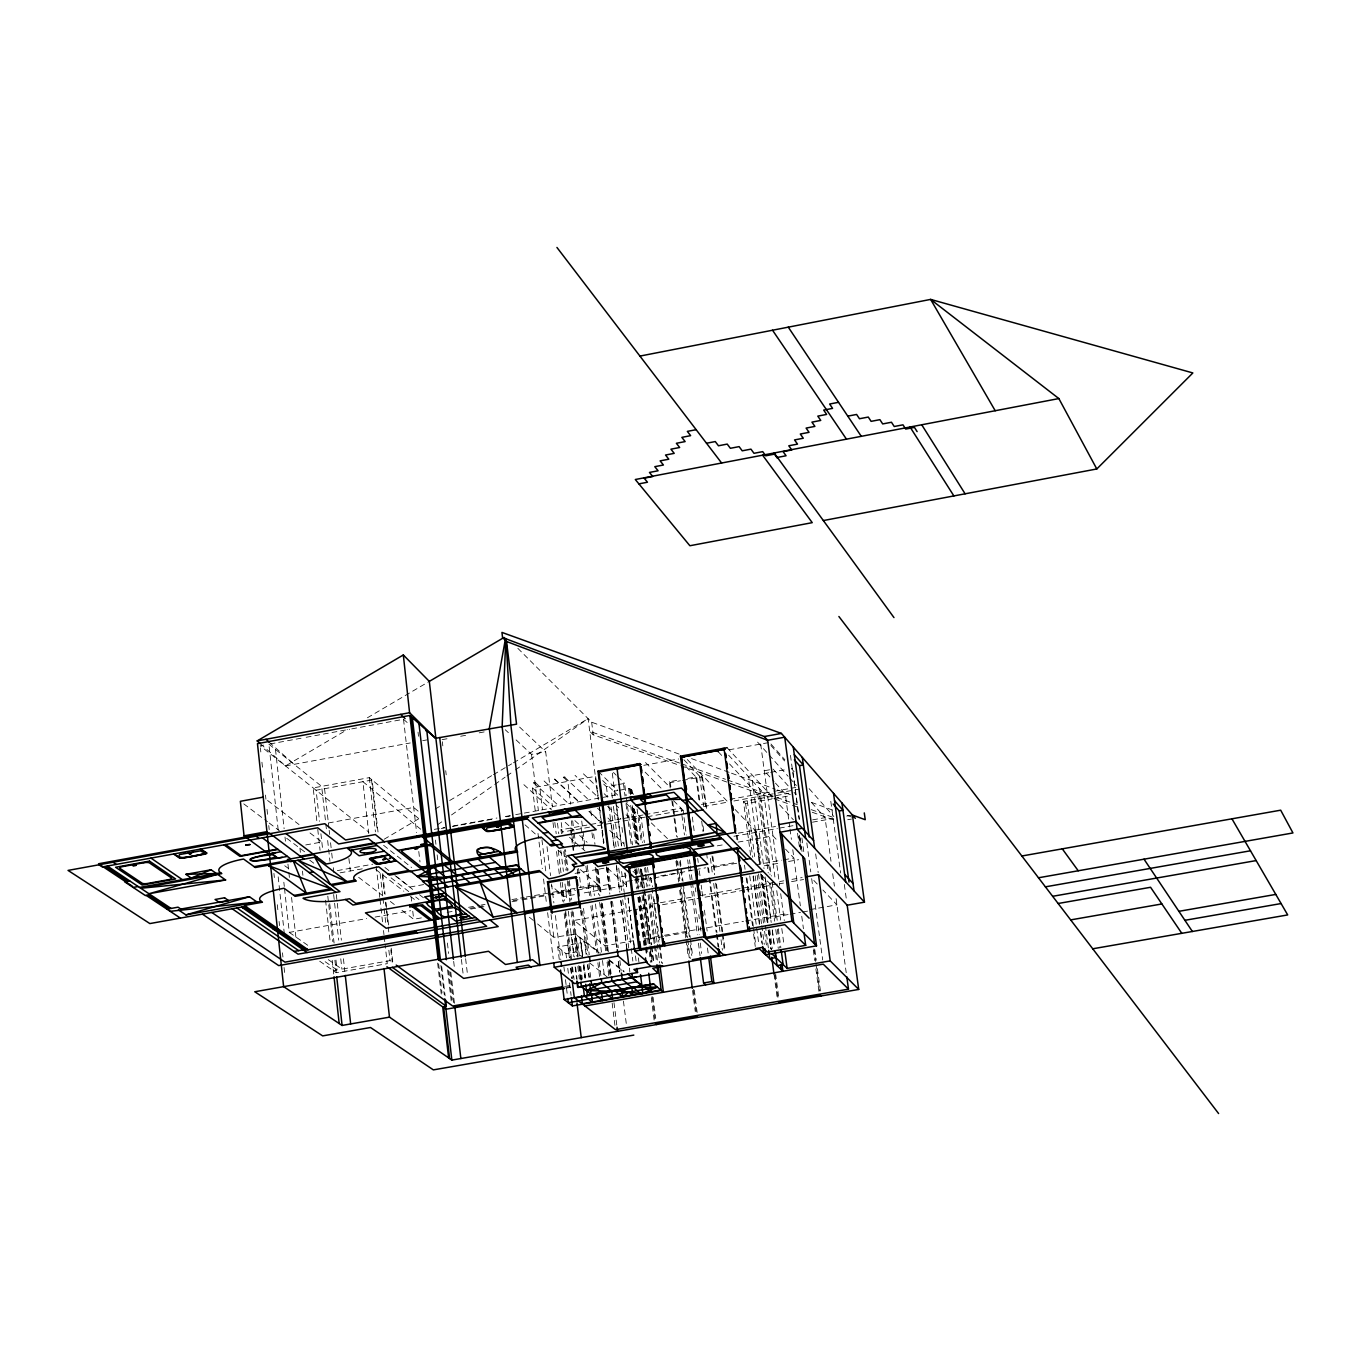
<?xml version="1.0" encoding="UTF-8"?>
<svg xmlns="http://www.w3.org/2000/svg" width="1361" height="1361" viewBox="0 0 1361 1361"><rect width="100%" height="100%" fill="white"/><g stroke="black" fill="none" stroke-linecap="round" stroke-linejoin="round"><path stroke-width="0.75" stroke-dasharray="5 3.75" d="M437.681 824.715L442.869 821.057M451.512 814.95L493.022 785.705M494.741 784.48L505.118 777.165M506.853 775.957L513.778 771.075M515.496 769.85L588.139 718.659L598.296 799.843M384.142 839.244L418.746 818.795M435.129 809.097L440.607 805.865M449.708 800.489L491.61 775.719M493.431 774.647L511.634 763.878M513.454 762.806L588.139 718.659M260.342 743.684L285.504 765.92L347.395 729.547M367.419 717.774L429.31 681.385M263.66 745.147L260.155 745.794L368.933 832.217M278.188 829.972L268.9 744.178L285.47 741.116M287.528 740.724L304.098 737.662M306.174 737.288L349.675 729.241M351.75 728.867L403.519 719.288L408.844 723.984M285.504 765.92L410.273 742.953M422.71 740.673L426.861 739.908M442.087 739.669L448.279 738.53M460.664 736.25L466.84 735.11M479.225 732.83L485.418 731.691M418.439 818.352L369.29 777.641L313.183 787.917L316.841 821.108M703.518 806.563L727.982 802.071L687.016 759.234M733.919 800.983L775.94 793.344M516.091 739.908L531.539 754.385L545.676 751.799L552.464 807.073M643.804 765.324L678.646 758.979M729.054 749.809L768.404 742.647L784.616 760.969M328.358 822.98L413.693 807.447L420.328 812.976M535.213 810.612L532.44 787.815L595.642 776.314L597.19 788.768M603.723 784.106L606.411 786.709L616.346 784.906M618.115 784.582L624.597 783.409L626.162 795.777M305.732 844.943L321.825 842.017L308.964 832.166M612.348 797.971L611.548 791.66L617.894 790.52L598.908 772.095M619.663 790.197L629.684 788.376L631.3 793.65M670.207 788.053L669.391 781.741L679.598 779.887M687.764 778.407L695.913 776.927L699.214 802.19M683.92 759.778L699.707 776.246L702.463 776.791L706.869 810.458M630.755 789.448L632.099 790.316L632.644 794.501M669.391 781.741L670.275 782.626L680.466 780.772M682.507 780.414L702.463 776.791M603.093 797.376L615.206 795.181L611.548 791.66M434.295 829.376L444.724 827.488M453.077 825.974L496.935 818.029M505.288 816.515L513.641 815.001M515.734 814.627L551.239 808.196M441.219 828.509L444.911 827.845M452.277 826.518L493.737 818.999M506.088 816.77L510.154 816.022M769.577 769.782L764.253 770.751L774.052 781.554M768.693 772.708L748.21 776.416L759.914 864.473M770.7 772.333L786.148 769.543M561.498 833.749L561.004 829.785L586.931 825.106M590.912 824.392L620.871 818.982L607.55 806.307M622.913 818.607L643.107 814.967M645.097 814.61L680.976 808.145L684.447 835.008M701.442 804.453L726.025 800.013M729.989 799.298L772.129 791.694M774.103 791.336L795.777 787.424M337.358 870.615L372.727 864.218M589.585 827.148L563.318 831.877L561.004 829.785M597.547 825.702L601.528 824.987M645.301 817.093L603.518 824.63L589.262 811.292M647.292 816.736L683.103 810.271L686.318 835.042M777.897 792.987L799.536 789.074M340.131 872.826L362.434 868.794M750.609 855.15L743.48 801.459L788.768 793.293M743.48 801.459L745.624 803.705L771.857 798.975M773.865 798.618L790.009 795.709M744.399 890.077L702.803 897.58L701.987 891.387M746.474 889.703L771.449 885.211L761.156 874.783M423.577 884.599L409.984 887.032L396.629 876.603M738.257 833.187L775.515 826.501M812.653 819.849L825.038 817.638L830.993 861.241M733.936 836.266L777.369 828.492M779.428 828.117L793.854 825.532M812.466 822.197L833.17 818.488M846.695 816.073L852.428 815.035M847.716 819.73L851.527 819.05M717.264 845.844L723.508 844.722M738.07 842.119L772.963 835.875L778.543 841.779M575.057 873.388L597.071 869.458M599.061 869.101L607.057 867.672L617.792 877.403L627.319 875.701M284.517 888.512L289.281 932.404L366.704 918.573M375.092 917.076L410.665 910.713M468.575 907.311L478.885 905.473M480.943 905.116L485.077 904.367M511.872 899.587L524.24 897.375M526.299 897.018L532.491 895.912M534.55 895.538L551.052 892.595M553.11 892.238L597.445 884.31L599.486 886.13M447.157 912.363L453.349 911.258M469.834 908.314L476.01 907.209M478.068 906.851L486.302 905.371M513.097 900.591L546.05 894.721M548.109 894.347L574.563 889.635M582.576 888.206L598.602 885.33M402.005 910.373L413.676 919.27L421.468 917.875M470.787 909.08L476.962 907.974M479.021 907.617L487.255 906.137M511.974 901.731L520.208 900.267M522.267 899.893L528.442 898.804M530.501 898.43L546.969 895.487M549.027 895.13L575.448 890.4M577.455 890.043L608.86 884.446M632.406 880.346L622.913 882.047L626.553 885.33L582.695 893.156M634.311 880.006L639.993 878.985L641.048 887.321M641.609 879.223L650.643 877.624L652.6 886.777M660.783 875.821L676.995 872.911M693.361 870.002L653.569 878.083M695.403 869.628L705.661 867.808M711.514 866.753L735.808 862.432M642.188 887.117L641.133 878.798L642.885 879.989L651.528 878.457M736.658 863.265L714.287 867.263L713.419 866.43M574.342 894.636L563.896 896.508L551.358 885.756M755.78 864.796L781.86 860.152M783.868 859.795L793.905 858.008L785.518 849.145M764.236 865.817L780.431 862.925M788.529 861.479L798.635 859.676M658.35 903.092L650.32 904.521L652.497 906.511L633.733 909.846M660.357 902.734L692.46 897.035L694.586 899.043M700.694 895.572L775.617 882.285M779.7 881.554L783.783 880.822M791.949 879.376L802.156 877.573M777.471 884.14L771.024 884.905L776.195 920.87M779.479 883.782L783.494 883.068M791.524 881.656L803.568 879.512M631.657 910.203L574.206 920.393L605.101 945.844L633.648 940.723M662.518 904.725L700.745 897.954M333.343 970.665L337.069 970.002L335.691 957.566M328.273 959.624L341.9 969.151L390.029 960.628L392.853 962.669L391.202 948.175M319.699 961.206L336.252 972.69L387.256 963.656L385.146 945.01M537.561 923.932L553.825 937.338L571.603 934.667L574.342 957.055M571.603 934.667L575.363 934.003L600.558 953.227M582.627 957.089L580.807 942.373L584.549 941.71L599.384 953.04M559.286 959.522L557.755 946.916L581.283 942.748L582.831 955.371M643.855 938.92L662.365 935.653M664.423 935.279L743.48 921.329M745.573 920.972L787.185 913.622M809.982 909.607L836.947 904.844L822.878 889.975M557.755 946.916L565.989 953.67L576.009 951.9L581.555 956.409M663.385 936.555L644.893 939.822L645.914 940.723M665.444 936.198L685.995 932.574L686.982 933.476M788.121 914.558L767.4 918.199L768.336 919.134L762.568 875.65M790.18 914.184L800.54 912.363M802.616 911.989L808.825 910.9M630.738 794.841L630.211 790.656L632.099 790.316M564.611 986.402L570.82 985.313M565.785 987.337L569.936 986.606M566.703 988.052L570.837 987.337M679.547 763.062L589.721 731.299L593.243 734.804L678.867 765.086M681.538 763.776L725.447 779.292M727.455 780.006L797.308 804.708M811.275 809.659L833.238 817.417M680.857 765.784L772.453 798.192M774.46 798.907L790.384 804.538M792.374 805.236L798.346 807.362M812.279 812.279L836.181 820.734M517.86 648.346L591.661 722.198L679.547 754.249M691.541 758.621L729.496 772.47M731.486 773.201L775.43 789.227M777.437 789.958L793.412 795.777M811.394 802.344L833.357 810.356M847.342 815.46L853.33 817.638M325.143 961.717L337.069 970.002M289.281 932.404L307.807 945.334M284.721 865.732L291.492 870.717M309.781 860.22L314.748 863.929M286.661 838.274L304.762 851.901M243.755 803.858L267.488 821.755M269.189 823.031L279.362 830.703M608.945 959.641L624.053 971.176M358.641 877.335L381.999 895.13M390.335 901.475L395.336 905.286M609.269 960.611L624.087 971.941M267.573 800.455L299.029 824.562M391.032 877.811L409.117 891.863M415.7 896.967L418.984 899.519M375.823 869.526L403.843 891.234M410.427 896.338L417.01 901.441M384.942 867.484L389.961 871.397M394.911 875.531L412.927 889.601M419.494 894.704L424.411 898.549M383.581 845.283L411.617 867.535M268.9 744.178L321.655 786.369L325.585 821.755M589.653 962.907L607.465 977.198M420.702 829.24L362.894 781.673L368.746 833.51M529.429 917.246L535.945 922.605M580.415 869.628L597.445 884.31M561.361 890.757L563.437 892.544M569.527 837.321L580.364 846.848M581.913 848.209L585.009 850.931M525.006 824.834L540.402 838.461M558.01 850.098L566.499 857.617L565.513 849.689M269.07 742.085L294.112 764.338M523.883 784.668L551.426 809.778M565.206 822.333L573.644 830.023M579.633 835.484L587.118 842.306M532.44 787.815L552.855 806.478L598.959 798.124L575.022 775.362M535.4 782.575L539.654 786.488L542.444 809.302M533.801 782.864L558.401 805.474M574.852 820.598L580.943 826.195L584.073 851.408M632.95 871.244L636.08 874.136L634.941 874.34L634.413 870.206M544.094 780.993L568.541 803.636M554.778 779.053L579.037 801.748M609.694 830.414L623.61 843.412M554.386 779.121L578.663 801.816M588.888 811.36L600.899 822.588L603.518 843.616M505.271 729.768L508.368 732.66M563.624 777.437L567.809 781.367L570.633 804.198M564.696 777.233L588.803 799.979M597.479 808.145L600.456 810.952M607.908 817.978L610.885 820.785L614.321 848.124M519.613 727.08L545.676 751.799M583.427 773.831L596.628 786.488M604.199 793.735L607.227 796.627M615.784 804.827L618.728 807.651M626.077 814.695L629.02 817.519M602.668 780.568L617.656 795.045M625.924 803.041L641.235 817.825L644.382 842.578M651.307 822.912L667.809 838.92M613.437 772.47L616.227 775.209M617.622 776.57L624.597 783.409M645.131 772.163L661.565 788.648M673.508 800.642L683.103 810.271M645.488 762.534L669.85 787.151M685.842 766.464L695.913 776.927M735.076 809.472L756.784 832.183L760.901 863.231M817.229 884.038L811.598 878.083L822.69 959.964M718.268 751.765L722.504 756.325M729.547 763.929L759.591 796.287L770.02 874.545M630.211 790.656L634.175 794.926M728.628 755.202L763.708 793.208L775.055 878.134M727.097 747.682L772.776 797.393M779.649 804.861L793.395 819.815M775.464 783.102L785.263 793.922L789.72 826.995M773.133 769.135L789.839 787.713M794.024 792.34L796.066 794.62M757.601 742.119L767.689 753.416M769.05 754.93L788.138 776.314M789.516 777.863L796.372 785.535M811.615 802.599L825.038 817.638M770.955 744.008L784.889 759.778M794.109 771.67L791.37 768.591L792.51 768.387L799.4 819.39M809.115 788.631L833.851 816.566M844.33 884.48L846.321 899.009M830.805 801.323L840.639 873.013M832.694 873.694L834.395 886.147M836.096 898.617L846.219 972.707M815.664 853.942L818.199 872.588M806.835 842.901L810.765 871.874M801.918 837.968L803.875 852.411M790.469 755.338L799.094 819.135M800.166 837.832L802.122 852.309M799.366 835.161L801.612 851.731M814.848 949.689L816.277 960.203M817.4 968.624L820.53 991.761M798.737 836.249L800.693 850.761M813.946 948.787L815.647 961.41M815.937 963.52L819.628 990.893M797.546 833.187L799.775 849.791M813.317 949.995L814.746 960.526M815.885 968.947L819.016 992.118M790.009 829.07L791.404 839.397M792.782 849.74L800.353 905.848M801.748 916.242L803.432 928.729M760.68 744.059L779.598 885.45M780.704 893.701L784.293 920.546M776.74 890.672L780.67 920.087M781.792 928.491L784.038 945.3M759.642 788.819L771.296 876.076M772.129 882.37L777.199 920.291M778.322 928.729L780.857 947.698M777.318 929.257L779.836 948.141M757.737 794.297L768.233 872.996M769.611 883.34L774.647 921.159M775.77 929.546L778.288 948.447M765.545 879.223L771.16 921.363M772.282 929.784L774.528 946.644M752.344 780.891L764.031 868.641M765.12 876.943L771.194 922.452M772.282 930.72L774.494 947.273M769.748 929.631L772.265 948.549M775.617 973.761L778.968 998.991M755.831 831.197L760.238 864.337M761.616 874.698L767.961 922.418M769.084 930.822L771.602 949.757M774.953 974.986L778.033 998.123M761.292 874.834L767.638 922.571M768.744 930.873L771.228 949.536M754.896 830.21L759.302 863.384M760.68 873.745L767.026 921.482M768.148 929.903L770.666 948.855M774.018 974.102L777.369 999.365M758.519 873.881L765.103 923.524M765.375 925.599L768.404 948.345M747.274 800.778L754.674 856.528M757.158 875.191L763.504 922.996M764.61 931.298L766.532 945.861M745.624 803.705L752.735 857.311M755.202 875.923L761.531 923.643M761.803 925.718L764.287 944.398M753.348 875.872L759.676 923.66M760.782 931.979L762.432 944.449M753.041 876.433L759.387 924.425M760.493 932.778L761.888 943.207M749.758 875.872L756.393 925.905M756.665 927.998L758.877 944.67M747.002 878.491L753.331 926.45M753.603 928.525L755.814 945.215M744.501 865.154L745.062 869.322M746.168 877.658L752.497 925.65M753.603 933.986L755.253 946.507M737.254 835.858L737.798 840.026M736.335 835.416L736.896 839.618M712.909 856.732L715.103 873.507M716.447 883.918L722.708 931.843M722.98 933.918L725.158 950.59M701.613 775.889L705.73 807.481M712.058 855.899L714.508 874.766M715.597 883.102L722.13 933.136M722.402 935.211L724.579 951.883M699.707 776.246L703.552 805.712M710.425 858.349L712.603 875.106M713.691 883.442L719.952 931.383M721.041 939.719L722.402 950.148M696.781 777.829L700.047 802.939M703.059 825.974L703.875 832.251M706.597 853.194L707.414 859.471M708.503 867.842L709.591 876.212M709.864 878.304L716.958 932.744M717.23 934.837L718.863 947.392M701.681 821.125L703.042 831.656M707.703 867.433L708.792 875.786M709.064 877.862L716.124 932.064M716.396 934.139L718.03 946.644M692.341 817.059L694.484 833.578M697.7 858.349L698.244 862.483M699.316 870.751L700.115 876.943M701.187 885.194L701.732 889.328M704.42 910.152L707.142 931.077M707.482 948.005L708.298 954.299M695.318 887.746L695.845 891.863M698.788 914.541L699.316 918.658M700.388 926.909L700.932 931.026M689.517 859.812L690.044 863.946M690.316 866.004L692.188 880.465M692.46 882.523L699.197 934.633M700.269 943.003L701.63 953.466M687.662 859.829L688.19 863.963M688.462 866.021L690.333 880.499M690.605 882.574L697.342 934.786M698.431 943.173L700.047 955.745M670.275 782.626L670.82 786.828M672.708 801.544L677.319 837.287M680.296 860.407L683.001 881.35M683.273 883.442L690.248 937.559M690.503 939.651L692.664 956.307M671.841 800.676L676.451 836.437M679.7 861.683L682.133 880.533M683.205 888.869L689.364 936.776M690.452 945.112L691.779 955.524M677.676 861.156L678.203 865.29M679.275 873.558L680.33 881.826M680.602 883.884L687.526 937.678M687.798 939.77L690.231 958.654M694.28 990.11L697.24 1013.196M676.672 860.186L677.472 866.396M677.744 868.471L679.343 880.873M680.398 889.141L686.522 936.776M687.611 945.163L689.227 957.753M693.276 989.243L696.254 1012.346M675.941 861.292L676.74 867.501M676.995 869.577L678.595 881.996M679.666 890.264L685.791 937.967M686.063 940.06L688.224 956.868M692.562 990.485L695.25 1011.478M654.182 899.247L656.563 917.977M657.618 926.297L659.745 942.935M660 945.027L662.399 963.741M650.643 877.624L651.698 885.943M651.97 888.035L658.86 942.152M659.115 944.228L661.497 962.976M647.513 867.331L649.877 885.892M650.932 894.126L657.023 942.067M657.295 944.16L659.677 962.976M639.041 815.715L642.443 842.561M645.59 867.348L647.955 885.926M649.01 894.194L655.373 944.313M655.628 946.422L657.771 963.18M637.101 808.995L641.388 842.68M644.587 867.961L645.131 872.163M645.386 874.272L647.002 886.913M648.074 895.334L654.216 943.768M654.488 945.861L656.631 962.72M634.498 809.132L638.99 844.654M642.698 873.898L644.553 888.529M644.825 890.621L651.715 944.942M651.987 947.035L654.097 963.741M631.436 789.669L631.963 793.871M633.835 808.57L638.36 844.279M641.558 869.492L643.94 888.308M644.212 890.383L651.068 944.466M651.324 946.541L653.433 963.197M631.13 789.38L631.674 793.582M633.528 808.281L638.071 844.007M641.252 869.203L642.596 879.716M633.154 808.349L637.68 844.075M640.878 869.271L642.205 879.784M630.16 788.853L630.96 795.164M632.287 805.661L637.084 843.497M640.282 868.726L642.664 887.559M643.719 895.878L649.792 943.751M650.048 945.827L652.157 962.482M632.338 807.362L636.829 842.884M640.81 874.221L642.664 888.852M642.919 890.945L649.537 943.173M650.609 951.526L651.936 961.972M629.684 788.376L630.483 794.688M632.082 807.311L636.608 843.054M643.243 895.453L649.316 943.326M650.371 951.662L651.681 962.074M628.544 788.58L629.343 794.892M630.67 805.406L635.468 843.259M638.666 868.488L639.466 874.783M642.103 895.64L648.176 943.53M649.231 951.866L650.541 962.261M636.778 868.471L639.126 887.049M640.436 897.375L646.458 944.908M646.713 947.018L647.785 955.388M653.076 997.307L655.73 1018.266M636.012 869.577L636.523 873.711M636.795 875.769L638.36 888.172M639.398 896.44L645.692 946.116M645.948 948.209L647.019 956.596M652.055 996.439L654.981 1019.508M626.417 797.835L632.491 844.875M635.553 870.002L638.071 889.056M638.99 897.12L645.267 945.878M645.522 947.988L646.594 956.392M634.975 868.624L637.322 887.236M638.632 897.562L644.655 945.215M651.29 997.681L654.216 1020.767M623.457 783.613L625.022 795.981M626.077 804.232L631.283 845.47M635.468 878.508L636.778 888.954M637.833 897.324L643.906 945.368M621.943 827.403L622.743 833.715M623.797 842.119L624.325 846.338M638.377 957.838L638.921 962.057M616.533 805.678L621.535 845.504M624.971 872.758L627.081 889.482M628.119 897.784L634.141 945.538M635.451 955.915L636.233 962.142M612.314 773.184L615.444 798.141M615.716 800.217L621.467 845.981M624.903 873.15L627.013 890.009M628.084 898.447L634.192 946.916M613.403 806.375L618.421 846.304M621.603 871.533L624.223 892.442M624.495 894.517L631.028 946.558M631.3 948.634L632.865 961.121M611.038 807.107L616.057 847.103M618.711 868.148L621.62 891.302M622.675 899.723L628.748 948.124M616.431 864.95L619.867 892.306M620.922 900.71L626.723 946.984M629.36 968.028L629.888 972.23M606.411 786.709L607.738 797.257M608.792 805.695L614.083 847.869M616.465 866.855L619.629 892.016M620.684 900.37L626.706 948.396M591.661 722.198L593.243 734.804M608.282 867.859L611.446 893.122M612.484 901.526L618.285 947.817M619.867 960.441L621.177 970.971M597.462 790.843L598.5 799.145M599.538 807.447L600.575 815.766M600.83 817.842L602.123 828.22M602.379 830.295L603.944 842.748M607.057 867.672L610.221 892.918M611.276 901.322L617.06 947.613M598.806 803.96L603.672 842.867M606.768 867.655L609.915 892.816M610.953 901.186L616.72 947.222M618.54 961.87L619.85 972.315M623.44 1001.067L626.264 1023.54M606.411 866.753L609.83 894.092M610.885 902.496L616.414 946.661M618.251 961.376L619.561 971.89M590.793 810.782L591.831 819.186M593.668 833.919L594.978 844.432M598.125 869.679L601.273 894.926M602.311 903.347L608.35 951.73M609.388 960.134L611.225 974.867M597.394 869.339L600.524 894.483M601.562 902.853L607.55 950.965M608.86 961.427L610.953 978.168M613.998 1002.717L616.805 1025.19M591.967 832.796L593.005 841.2M596.407 868.539L599.81 895.878M600.95 904.18L606.615 950.539M607.976 960.696L609.762 975.769M595.25 867.28L598.721 894.568M599.623 902.394L605.866 951.985M607.057 962.142L609.184 978.576M612.144 1003.057L614.951 1025.548M593.107 885.092L594.417 895.555M595.455 903.942L601.443 952.122M602.481 960.492L604.301 975.157M581.725 821.023L582.763 829.427M583.018 831.537L585.111 848.362M587.203 865.188L591.116 896.729M592.154 905.15L598.159 953.517M599.197 961.938L601.018 976.654M585.893 866.123L589.534 895.555M590.844 906.069L596.577 952.309M597.87 962.822L599.691 977.538M572.675 820.802L573.968 831.163M574.223 833.238L575.499 843.616M578.578 868.522L580.909 887.389M583.512 908.416L589.228 954.673M571.348 820.734L572.641 831.248M572.896 833.357L574.988 850.183M577.319 869.101L578.102 875.412M582.508 911.155L587.969 955.32M589.007 963.724L590.827 978.44M570.974 827.981L574.087 853.211M581.079 909.948L586.54 954.078M587.833 964.592L589.381 977.198M570.701 830.55L572.249 843.191M572.522 845.3L573.287 851.629M580.586 910.662L581.623 919.083M586.115 954.333L584.549 941.71L575.363 934.003L578.119 956.392M587.408 964.847L588.973 977.47M583.869 963.792L585.689 978.508M583.665 965.51L585.213 978.134M579.973 937.865L582.321 956.851M583.359 965.306L584.907 977.964M577.915 943.343L579.463 955.966M580.756 966.48L582.321 979.103M566.754 859.71L568.03 870.172M569.323 880.635L571.637 899.468M573.185 912.023L578.323 953.806M579.871 966.327L581.657 980.941M579.361 966.565L581.113 980.822M561.242 822.571L562.535 833.085M564.594 849.893L567.18 870.921M568.473 881.435L570.803 900.353M572.096 910.866L577.779 957.106M578.816 965.527L580.637 980.243M563.692 851.595L565.972 870.223M567.265 880.686L569.834 901.628M571.127 912.108L576.537 956.085M577.813 966.531L579.361 979.086M575.601 967.229L577.098 979.444M557.5 823.201L558.776 833.681M560.834 850.455L563.42 871.397M564.951 883.97L567.01 900.744M568.303 911.224L573.883 956.664M575.125 966.854L576.622 979.069M554.846 822.469L556.19 833.698M558.248 850.455L561.072 873.473M562.178 882.251L564.407 900.659M565.666 911.019L571.518 958.688M572.539 966.99L574.053 979.427M562.535 891.778L563.811 902.224M565.104 912.687L570.735 958.688M571.773 967.059L573.049 977.521M553.008 822.639L554.029 830.908M556.547 851.544L559.337 874.238M560.341 882.506L562.637 901.22M564.186 913.775L569.561 957.736M570.854 968.198L572.13 978.661M567.826 945.129L569.374 957.753M570.667 968.266L571.943 978.763M565.989 953.67L566.499 957.855M567.775 968.3L568.541 974.578M569.578 982.931L571.11 995.469M561.889 950.301L562.91 958.688M563.93 967.076L564.441 971.261M565.461 979.648L567.265 994.313M547.003 846.627L550.542 875.667M551.562 884.038L553.876 902.938M555.407 915.562L560.8 959.675M531.539 754.385L538.395 810.646M541.95 839.822L545.999 873.013M551.052 914.507L553.825 937.338M537.986 833.425L542.273 868.658M543.532 879.036L546.595 904.248M547.632 912.653L553.246 958.859M442.325 741.728L442.818 745.862M445.727 770.683L446.204 774.817M465.632 958.705L467.606 975.565M461.413 959.454L463.148 974.187M453.672 961.376L454.421 967.671M435.435 840.06L435.928 844.279M437.153 854.827L437.885 861.139M447.412 943.037L448.637 953.466M450.814 972.213L454.455 1003.482M449.828 971.499L453.468 1002.785M448.569 970.546L451.954 999.774M447.582 969.815L451.223 1001.135M418.031 732.099L418.507 736.267M441.713 966.582L445.098 995.827M440.896 965.459L444.264 994.636M438.633 963.775L442.002 993.003M437.647 963.044L441.27 994.364M403.519 719.288L416.602 832.609M418.78 851.476L419.988 861.972M411.141 897.103L411.6 901.135M412.757 911.207L413.676 919.27M378.018 832.013L372.131 779.989L316.109 790.248L319.546 821.312M382.747 873.592L385.095 894.313M386.031 902.598L388.617 925.378M371.485 779.462L377.388 831.503M382.339 875.174L384.448 893.82M385.401 902.105L385.861 906.256M386.099 908.331L387.987 924.902M388.225 926.977L388.923 933.204M390.794 949.774L392.206 962.21M369.29 777.641L375.432 831.826M380.144 873.473L382.73 896.304M382.968 898.379L383.921 906.681M384.142 908.757L385.792 923.268M388.855 950.25L390.029 960.628M376.231 866.311L379.753 897.375M379.991 899.451L382.56 922.231M383.496 930.516L383.972 934.667M384.21 936.725L384.908 942.952M348.892 858.434L350.304 870.989M324.564 788.7L328.954 828.186M329.175 830.261L329.634 834.429M330.57 842.731L331.489 851.05M331.71 853.126L332.407 859.369M333.326 867.689L334.023 873.915M336.32 894.619L341.373 940.145M343.431 958.756L344.809 971.176M325.806 823.847L326.504 830.091M327.661 840.503L329.957 861.326M333.649 894.534L338.702 940.128M340.76 958.79L341.9 969.151M329.736 903.687L334.091 943.071M320.907 833.732L322.523 848.294M327.797 896.133L332.833 941.659M334.891 960.271L336.252 972.69M317.759 829.41L320.056 850.251M325.568 900.216L330.145 941.659M332.203 960.305L333.785 974.731M299.93 848.124L300.39 852.292M302.448 871.091L302.908 875.276M275.5 749.452L284.109 828.696M285.01 837.032L285.453 841.2M287.954 864.116L288.634 870.36M288.855 872.435L289.536 878.696M291.56 897.426L295.864 936.997M283.837 882.234L284.296 886.419M278.188 876.858L284.279 933.289M260.376 747.835L260.819 751.952M261.924 762.211L262.605 768.387M263.711 778.645L264.153 782.762M265.48 795.079L265.922 799.179M267.011 809.319L267.879 817.434M268.763 825.549L269.206 829.615M273.918 873.371L274.361 877.556M277.304 904.725L277.967 910.985M279.09 921.448L279.549 925.616M282.476 952.819L282.935 957.021M284.058 967.484L284.959 975.871"/><path stroke-width="1.5" d="M505.731 640.589L502.141 726.825L530.331 960.866M435.52 897.494L439.739 896.984L436.745 897.494M468.626 916.259C463.114 918.743 458.113 916.889 463.948 917.093M505.526 638.462L489.297 728.407L517.35 962.482M439.722 897.086L435.554 897.562M464.969 917.008L463.846 917.518M414.799 848.737L417.708 848.379M417.725 848.583L414.884 848.941M133.004 865.579L135.981 865.273M135.998 865.443L133.055 865.783M823.354 520.548L1096.796 468.967L1192.865 372.948L930.635 299.403L639.942 356.089M640.504 974.68L642.885 993.615L614.764 990.604L622.709 997.137L628.867 992.118L632.797 995.367L631.742 986.963M701.885 845.385L699.945 845.623M604.76 862.449L607.874 862.159L602.583 862.908L608.928 862.074L604.743 861.088M699.928 845.402L703.042 845.164L700.047 845.011M189.383 853.483L191.238 853.279M191.169 853.551L189.468 853.721M396.289 860.85L379.413 863.98A3.641 0.919 -6.6 0 1 375.483 863.844L369.46 859.165A3.641 0.919 -6.6 0 1 371.638 857.906L389.127 854.98M603.859 862.415L607.55 862.5M463.761 917.229L462.502 917.45M436.677 897.256L439.518 896.814M461.974 917.178L464.764 916.736M383.053 859.42L384.823 859.216M384.857 859.437L383.104 859.659M606.666 862.466L604.862 862.687M496.867 826.756L498.636 826.552M498.636 826.808L497.411 826.467M260.342 743.684L257.195 740.911L403.315 654.964L429.31 681.385L461.175 957.344M429.31 681.385L504.08 637.441M445.745 877.352L417.283 876.416L433.41 867.416M699.112 845.334L702.701 845.453M436.592 897.835L438.684 896.695M482.304 827.25L508.572 822.452L512.893 826.212A3.726 0.953 -6.9 0 1 512.638 826.79A3.675 0.936 -6.9 0 1 511.141 827.233L489.875 831.061A3.675 0.936 -6.9 0 1 488.038 831.231A3.726 0.953 -6.9 0 1 486.779 830.925L482.236 827.42M461.889 917.722L463.948 916.616M604.641 863.027L606.972 861.853M631.317 863.316L623.508 867.416L631.759 866.6L631.317 863.316L695.25 851.867M699.775 845.981L702.055 844.807M395.915 860.85L379.906 863.691A3.675 0.919 -6.6 0 1 377.814 863.861A3.641 0.919 -6.6 0 1 376.742 863.606L370.719 858.927A3.641 0.919 -6.6 0 1 370.855 858.451A3.692 0.936 -6.6 0 1 372.557 857.94L388.719 855.031L396.034 860.662M464.645 917.263L461.124 917.127M637.339 981.706L586.472 990.621L611.769 991.131L601.8 982.965L586.472 990.621L585.689 984.292M520.94 868.964L503.434 876.943L493.89 868.947L520.94 868.964L432.032 884.905M495.54 825.327L496.731 825.191M496.714 825.446L495.557 825.583M211.091 869.781L191.289 878.066L185.913 874.34L211.091 869.781L216.416 873.507L185.913 874.34M642.035 993.513L657.363 987.133L633.171 987.388L640.299 993.326M187.75 852.037L188.958 851.918M188.975 852.173L187.801 852.309M389.399 858.281L390.556 858.145M390.556 858.4L389.45 858.536M632.048 799.707L649.061 793.888L651.579 796.372L629.684 797.41L632.219 799.877M184.058 853.092L184.943 853.007M192.564 851.544L193.449 851.459M178.342 909.828L185.913 914.881L249.437 896.729L257.059 902.071L170.159 911.309M463.931 917.773L459.814 917.484L466.006 916.736M696.169 429.685L687.339 431.386L690.639 435.656L681.844 437.357L685.144 441.593L676.366 443.278L679.666 447.497L670.922 449.181L674.222 453.366L665.512 455.033L668.812 459.201L660.119 460.869L663.436 465.003L654.777 466.67L658.095 470.787L649.452 472.437L652.77 476.52L644.161 478.17L647.479 482.236L638.887 483.87M838.529 402.312L829.632 404.03L832.575 408.385L823.694 410.086L826.637 414.424L817.791 416.126L820.751 420.43L811.922 422.131L814.899 426.401L806.103 428.086L809.063 432.339L800.302 434.023L803.279 438.242L794.535 439.926L797.512 444.111L788.785 445.779L791.779 449.964L783.085 451.614L786.08 455.765L777.42 457.415M706.529 443.244L715.274 441.559L718.472 445.779L727.216 444.094L730.381 448.296L739.108 446.629L742.221 450.814L750.932 449.147L754.011 453.315L762.704 451.648L765.75 455.799L774.443 454.149L777.454 458.283M847.784 416.143L856.613 414.459L859.471 418.746L868.284 417.061L871.108 421.349L879.904 419.664L882.694 423.934L891.472 422.25L894.228 426.503L902.989 424.836L905.694 429.072L914.456 427.388L917.127 431.607M1096.796 468.967L1058.858 398.569L635.298 479.514L689.891 545.744L812.245 522.658L762.602 455.186M257.195 740.911L409.576 712.722L435.554 738.308L516.551 724.171L506.53 641.49L502.566 637.526L501.937 632.406L781.418 733.426L855.337 818.369M435.554 738.308L409.865 715.461L257.467 743.65L283.632 986.64L342.087 1025.445L389.484 1017.143L451.852 1060.1L858.723 989.43L847.188 905.218L818.471 874.664L806.239 876.841M425.636 730.704L426.776 730.5L453.434 959.284M263.234 797.121L240.37 801.306L244.044 835.824L269.461 854.521M502.566 637.526L764.338 736.539L781.418 733.426M244.044 835.824L266.943 831.656M533.801 782.864L535.4 782.575M563.624 777.437L564.696 777.233M597.972 771.194L639.806 763.572L640.725 764.474L598.908 772.095L597.972 771.194L608.469 855.133L650.524 847.597L651.426 848.464M735.961 833.306L735.11 832.422L691.354 840.264L680.466 756.172L727.097 747.682M766.498 740.503L784.702 737.186L797.121 829.189L864.473 902.173L847.188 905.218M616.04 767.893L617.111 768.948L640.861 764.627M680.466 756.172L681.487 757.226L724.988 749.299M103.759 867.212L107.995 866.447M188.992 853.738L191.68 853.245M277.525 849.077L241.067 855.695L225.62 844.535M278.052 849.451L239.91 856.375L223.919 844.841M129.669 880.873L124.634 881.792L145.372 895.538L150.339 894.653M794.348 759.761L799.502 765.648L803.33 764.95L794.314 754.64M300.271 856.222L373.85 842.901M133.123 887.423L138.124 886.521M313.813 854.589L287.375 859.489L290.301 861.666L316.824 856.869M139.502 887.44L220.601 872.758A35.369 8.915 -6.2 0 1 243.585 859.046L255.341 867.518L293.159 860.679L335.861 892.374M254.167 866.685L288.651 860.441M528.646 817.195L388.089 842.646L420.039 868.114L516.312 850.778A34.825 8.727 -7 0 1 541.236 837.168L551.188 845.981L562.467 843.956L557.908 839.89L551.222 841.098L559.269 848.26L563.862 847.427A34.518 8.574 -7.1 0 1 605.492 848.907L567.656 855.712L576.758 863.793L572.215 864.609L574.784 866.889L583.852 865.273L572.215 854.878M566.448 810.22L614.951 801.442M285.946 833.561L326.283 864.014A35.386 8.949 -6.4 0 0 350.066 850.387L377.116 845.487M423.509 837.73L527.336 818.931M496.425 827.029L499.113 826.535M537.85 822.827L580.466 815.12M636.046 805.083L678.918 797.325M384.346 851.203L359.1 855.763L351.75 850.081M225.603 879.972L148.978 893.735L217.607 874.357L225.603 879.972L140.744 888.257L221.792 873.592L220.482 872.656M397.769 850.37L431.505 844.262M682.082 800.506L691.932 798.737M309.219 872.588L313.387 871.84M382.645 859.676L385.282 859.199M543.379 833.221L548.466 832.303M693.089 811.632L702.871 809.88M554.029 837.27L596.186 829.683L575.159 810.203M693.583 812.126L651.153 819.781L630.926 800.115M166.961 909.182L178.036 907.175L181.217 909.301M180.86 909.063L249.437 896.729M549.81 844.756L554.403 843.922M330.485 884.565L314.714 857.243L347.021 881.605L297.872 860.288L330.485 884.565L355.085 880.142A34.688 8.625 -6.6 0 1 378.732 866.821L389.382 875.106L517.724 852.003L516.312 850.778M388.208 874.187L408.759 870.479M185.913 914.881L261.159 901.339A34.535 8.506 -6.4 0 1 284.024 888.24L295.235 896.321L332.237 889.669M293.993 895.436L331.029 888.784L268.457 865.613M245.678 906.358L149.863 923.575L68.05 870.411L324.667 823.711L345.541 839.958L375.347 834.548L384.448 841.796M417.283 876.416L495.574 862.347M242.836 907.957L246.919 907.226M538.327 823.252L571.212 817.349L582.593 817.093M636.489 805.508L669.561 799.57L680.891 799.315M503.519 866.77L422.471 881.333L432.917 889.584M427.456 881.282L518.201 864.984M355.085 880.142L356.276 881.06L331.71 885.484L339.978 891.625L303.044 898.26A34.45 8.489 -6.5 0 0 345.456 899.485L349.539 898.753L355.782 903.398L539.228 870.53L548.857 878.832A34.229 8.421 -7 0 0 573.44 865.715M833.221 804.062L839.261 810.952L842.952 810.288L834.531 800.642M778.968 824.562L796.083 821.483L813.606 840.571M619.493 854.181L623.525 853.466M631.538 852.02L626.638 851.884M721.092 837.934L581.3 862.993L715.495 832.286L575.125 857.481L721.092 837.934L673.967 792.323L532.389 817.944L557.108 840.026M440.181 889.379L352.907 905.014L345.456 899.485M582.321 863.895L722.419 838.784L753.892 870.632L493.124 917.059L455.527 886.845L540.487 871.618M593.923 862.925L709.898 842.136M801.408 828.424L780.006 832.251L804.708 858.604L816.515 945.844L765.665 954.759L763.538 952.768L762.721 946.524M445.03 893.224L424.649 896.882L430.28 901.271M618.557 862.874L597.955 866.566L592.903 862.006M692.902 849.57L713.606 845.861L708.962 841.2M443.295 895.81L444.179 896.525M437.766 896.729L443.227 896.15M440.556 896.627L443.448 896.321M631.385 863.844L695.709 852.326M272.846 928.763L276.878 928.049M446.51 898.362L365.48 912.857L386.184 928.236L466.228 913.963M631.589 865.426L697.121 853.704M274.054 929.597L278.069 928.882M631.674 865.953L697.598 854.164M547.479 881.724L575.873 876.654L576.826 877.488L548.449 882.557L547.479 881.724L551.222 912.448L579.667 907.379L580.62 908.212M629.531 867.416L639.84 949.127L638.785 948.209L628.578 867.229L652.48 862.959L662.807 943.973L663.845 944.891L639.704 949.008M694.263 855.848L704.862 937.661L703.858 936.742L693.344 855.644L737.135 847.818L737.985 848.686M693.344 855.644L694.229 856.494L740.503 848.226M743.259 859.863L750.626 858.553M468.49 915.766L469.358 916.446M465.785 916.565L468.422 916.089M475.618 917.518L455.629 921.074L450.185 916.838M303.01 949.689L306.957 948.974M294.129 951.458L303.231 949.842M304.166 950.488L478.136 919.526M368.525 940.332L416.143 931.843M525.533 912.482L576.043 903.5M659.762 888.597L705.44 880.465M763.215 871.38L298.059 954.146L232.187 908.774M638.785 948.209L463.642 978.406L438.106 959.301L254.762 991.761L322.676 1035.891L370.515 1027.504L433.359 1069.882L633.818 1035.109M1021.856 856.001L1280.684 810.186L1292.95 832.949L1038.494 877.777M438.667 960.1L488.514 951.271L505.492 964.49L532.525 959.726L539.943 965.63L510.868 725.226L506.139 640.606M662.807 943.973L703.858 936.742M737.135 847.818L747.835 928.985L791.932 921.227L816.515 945.844M634.192 946.916L634.719 951.135L701.987 939.277L719.101 954.98L692.324 959.692L693.191 960.458M705.066 932.404L705.866 938.597L784.838 924.68L805.678 945.368L767.366 952.088L762.432 947.375L755.542 948.583L756.359 949.383M553.757 963.061L554.267 967.263L618.115 956.034L628.799 965.102L647.173 961.887L634.719 951.135M1045.418 886.845L1250.487 850.778M1052.648 896.304L1256.169 860.577M637.016 968.369L637.543 972.52L574.563 983.561L554.267 967.263M445.591 999.995L446.306 1006.272L442.716 1006.902L448.62 1057.871M562.535 986.759L452.686 1006.034L396.204 965.102M563.726 987.695L453.962 1006.953L454.931 1007.65L460.852 1058.535M564.628 988.426L445.966 1009.233L386.915 966.752M576.877 981.094L577.625 987.201L657.958 973.234L656.887 964.813M577.625 987.201L636.25 976.926M1058.143 903.5L1150.572 887.287L1181.807 933.323M586.778 990.757L587.289 994.959L645.965 985.143M560.562 970.036L564.152 999.467L653.501 983.833L663.402 992.254L659.949 965.068M574.733 998.055L653.926 984.207M657.363 987.133L568.286 1002.7L567.775 998.515M581.981 1003.806L660.783 990.025M564.152 999.467L572.386 1005.932L661.225 990.4L658.026 965.272M700.32 957.838L703.586 982.999L711.837 981.553L713.947 983.425L823.269 964.149L848.481 989.158L615.461 1029.648L574.274 997.698L572.215 980.873M771.772 953.687L787.117 968.403L830.193 960.883L858.723 989.43M1070.665 919.9L1161.886 903.959M584.737 1006L713.947 983.425L710.408 956.205M1178.881 911.326L1275.801 894.415M1184.887 920.308L1281.092 903.551M1092.747 948.787L1287.693 914.932L1231.943 818.812M200.169 849.23L206.872 852.922A3.726 0.953 -6.1 0 1 204.694 854.198L183.446 858.059A3.726 0.953 -6 0 1 179.295 857.923L173.868 854.147M627.421 973.744L642.205 985.806L591.048 994.296L589.738 983.782M497.956 827.012L496.952 827.029M700.626 844.637C690.095 847.801 713.215 845.555 700.013 844.024M281.046 851.68L271.69 853.534L277.695 857.957A22.933 5.818 -6.3 0 0 287.341 856.358M437.493 896.763L434.482 897.665L440.794 896.848M508.402 822.384L513.812 826.246A3.675 0.936 -6.9 0 1 511.464 827.522L490.198 831.367A3.675 0.936 -6.9 0 1 486.234 831.231L481.76 827.386M422.948 905.269L409.627 906.97L410.001 904.895L422.948 905.269L440.164 918.624M700.847 844.875L701.868 845.164M548.5 812.109L567.86 811.513L565.206 809.08L550.763 814.61L548.075 812.177M435.809 897.205L439.467 897.307M606.683 862.211L605.662 861.921M506.53 641.49L767.655 740.299L791.932 921.227M455.527 886.845L517.129 912.789L480.11 882.438L493.124 917.059M481.011 857.141L479.038 854.946L498.5 851.442A22.388 5.597 -6.8 0 1 501.494 853.449M174.361 854.164L179.805 857.634A3.777 0.953 -6 0 0 181.166 857.923A3.726 0.953 -6 0 0 183.037 857.77L204.286 853.908A3.726 0.953 -6.1 0 0 205.766 853.466A3.777 0.97 -6.1 0 0 205.902 852.888L201.292 849.281M105.869 866.838L127.577 881.265M148.264 895.028L169.002 908.808M132.306 886.164L98.553 863.759L268.9 832.762L304.183 859.148M146.205 895.402L180.384 918.097M98.996 864.779L102.296 866.957L317.708 827.777L338.617 843.956L368.355 838.563L410.427 871.806M107.383 866.038L171.061 908.433M112.997 862.228L116.28 864.422M202.398 914.133L278.699 965.595L498.194 926.586L489.977 920.002M211.772 912.448L284.976 962.142L486.66 926.297L439.059 888.478M150.969 858.11L182.391 879.665M236.882 907.94L298.671 950.641M244.878 907.583L274.854 928.406M276.062 929.24L304.983 949.332M241.595 907.089L307.127 952.547M308.113 949.791L244.402 905.473L262.418 902.224L261.159 901.339M189.894 853.194L190.761 853.789M392.308 967.314L446.306 1006.272M367.096 939.294L369.954 941.37M267.93 865.239L306.327 893.224L293.159 860.679M262.384 837.849L290.744 858.876M255.936 836.215L258.964 838.461M414.765 930.805L417.521 932.897M630.67 976.977L642.205 985.806M414.39 906.358L432.152 920.036M412.247 906.63L430.161 920.393M1058.858 398.569L930.635 299.403L995.214 410.733M350.066 850.387L347.599 848.464L681.436 788.036L809.149 918.182M420.804 905.541L438.157 918.964M518.099 968.811L516.108 967.246L528.425 965.068L531.096 967.178M437 888.852L427.048 880.958L516.227 864.933L525.635 872.962M440.947 893.956L471.621 918.233M410.75 871.261L423.747 881.537M421.944 869.237L434.874 879.546M438.157 878.951L448.058 886.862M433.666 867.62L446 877.556M591.508 994.67L581.402 986.538L580.892 982.336M449.3 876.96L459.116 884.888M594.502 994.142L602.566 1000.658L601.528 992.254M444.384 865.205L457.126 875.548M601.63 992.901L591.593 984.752L591.082 980.549M460.426 874.953L470.191 882.898M604.641 992.373L612.637 998.889L611.582 990.485M417.112 835.892L418.627 837.117M455.612 863.18L468.269 873.541M422.012 836.505L453.315 862.125M656.529 1024.544L655.509 1023.71L696.798 1016.531L697.785 1017.382M471.569 872.962L481.267 880.907M524.342 911.513L526.724 913.469M482.73 870.955L492.342 878.934M623.032 989.158L626.264 991.829M466.857 861.156L479.412 871.55M621.909 989.362L612.008 981.179L611.497 976.977M444.758 830.89L446.238 832.115M478.102 859.131L490.572 869.543M632.048 987.576L622.232 979.393L621.45 973.081M643.328 985.602L651.119 992.169L648.721 973.234M489.348 857.107L501.733 867.535M505.05 866.94L514.526 874.953M458.385 828.424L459.848 829.649M637.543 972.52L633.92 969.44L652.208 966.225L662.654 965.817M510.052 851.918L511.464 853.126M651.068 966.429L646.033 962.091L645.505 957.906M574.886 902.513L577.183 904.487M703.586 982.999L705.696 984.871M265.939 739.295L269.07 742.085M560.392 844.33L563.862 847.427M524.529 816.447L552.056 840.945M546.373 821.295L542.018 817.383L567.656 812.738L571.943 816.668M614.56 859.216L634.277 877.301L707.788 864.167L689.125 845.861M725.702 954.759L722.946 954.316L705.866 938.597M628.578 867.229L629.497 868.08L653.382 863.81L653.909 867.961M658.69 887.593L660.851 889.601M779.53 1003.193L778.594 1002.325L820.207 995.095L821.108 995.963M657.958 973.234L652.719 968.249L759.421 948.838L782.915 971.21L782.082 964.915M613.743 800.285L616.312 802.752M747.835 928.985L748.805 929.92L704.743 937.542L694.229 856.494M704.403 879.444L706.495 881.469M644.604 803.534L640.538 799.553L666.346 794.875L670.344 798.873M400.746 714.355L405.102 718.608M637.05 764.065L638.105 765.12M736.777 848.89L746.951 859.216M686.999 799.622L697.989 810.765M683.545 755.61L684.566 756.665M716.294 749.639L718.268 751.765M722.47 748.516L723.44 749.588M844.654 874.391L853.041 883.527M764.338 736.539L767.655 740.299M556.938 247.447L721.619 463.012M838.886 616.499L1218.605 1113.553M774.171 452.975L893.973 617.588M1062.278 848.839L1078.235 870.768M772.538 330.23L846.457 439.161M788.274 327.15L861.275 436.32M1144.023 859.182L1192.372 931.485M910.05 427.014L953.891 495.931M921.72 424.768L965.102 493.805M864.286 812.908L865.239 819.713L852.428 815.035L864.473 902.173M841.949 802.99L854.045 890.877M839.261 810.952L849.026 882.081M833.527 793.31L845.674 881.809M846.797 976.824L848.481 989.158M818.471 874.664L830.193 960.883M802.309 757.431L814.644 848.175M799.502 765.648L809.2 837.066M793.276 747.053L805.661 838.444M802.684 856.443L814.507 943.819M803.994 932.897L805.678 945.368M781.894 834.276L793.82 923.098M784.872 951.594L787.117 968.403M781.129 949.808L783.102 964.558L777.046 965.612L775.362 952.972M780.534 965.255L781.078 969.457M775.038 951.407L775.872 957.617L769.782 958.688L768.676 950.42M771.772 957.259L774.018 974.102M764.831 948.532L765.665 954.759M749.23 926.739L749.775 930.856M725.532 753.501L726.093 757.703M726.638 761.905L727.472 768.216M728.305 774.511L728.867 778.713M730.245 789.21L729.7 785.008L730.125 789.125M730.806 793.412L731.64 799.707M733.018 810.22L732.456 806.018L732.899 810.169M733.579 814.422L734.123 818.607M735.518 829.121L734.957 824.919L735.672 831.197M739.108 856.426L739.669 860.611M740.503 866.923L741.047 871.125M741.881 877.42L742.443 881.622M742.987 885.824L743.821 892.118M744.654 898.43L745.216 902.632L744.569 898.6M746.032 908.927L746.594 913.129M725.413 753.382L725.957 757.584M726.791 763.895L727.352 768.097M728.186 774.409L728.73 778.611M730.687 793.344L731.52 799.656M733.46 814.371L734.294 820.683M739.074 857.005L739.635 861.156M740.18 865.324L740.996 871.567M741.83 877.794L742.374 881.962M742.919 886.113L743.752 892.357M745.947 909.012L746.491 913.163M735.11 832.422L724.001 748.244L724.852 749.162L681.351 757.09L692.239 841.132M719.135 949.485L719.969 955.762M718.302 948.736L719.101 954.98M708.843 958.484L711.837 981.553M686.012 785.365L686.539 789.533M697.053 870.564L697.581 874.681M698.38 880.856L698.925 884.99M699.724 891.166L700.252 895.3M701.068 901.475L701.595 905.609M702.395 911.785L702.939 915.919M681.487 757.226L692.358 841.149M688.768 961.07L692.29 988.375M664.338 941.591L664.883 945.81M641.133 766.719L641.66 770.904M642.46 777.199L643.004 781.384M643.804 787.679L644.331 791.864M647.275 814.933L646.747 810.731L647.138 814.865M648.602 825.412L647.802 819.118L648.482 825.361M649.418 831.707L649.946 835.892L649.282 831.656M651.29 846.372L650.745 842.187L651.153 846.355M653.416 863.146L653.96 867.331M654.76 873.626L655.287 877.811M656.087 884.106L656.631 888.291M657.431 894.585L657.958 898.787M658.758 905.065L659.302 909.267M661.701 928.134L662.229 932.319L661.582 928.168M663.045 938.614L663.845 944.891M640.997 766.583L641.797 772.878M642.324 777.08L643.141 783.375M643.94 789.669L644.468 793.871M645.267 800.166L645.812 804.368M654.709 874.187L655.236 878.338M656.036 884.565L656.563 888.716M657.346 894.943L658.146 901.169M658.673 905.337L659.473 911.564M660 915.715L660.8 921.941M662.909 938.546L663.709 944.772M639.806 763.572L650.524 847.597M635.842 909.999L636.37 914.201M637.169 920.529L637.697 924.748M638.496 931.077L639.041 935.279M639.84 941.608L640.895 950.046M617.111 768.948L627.676 852.752M631.929 973.387L632.457 977.589M626.706 948.396L628.799 965.102M598.908 772.095L609.405 855.984M617.316 949.723L618.115 956.034M621.671 988.715L622.709 997.137M617.06 1027.232L617.571 1031.315M601.29 978.763L601.8 982.965M589.483 956.766L590.011 960.968M591.457 994.006L592.494 1002.411L584.379 995.929L583.342 987.508M577.081 879.546L577.847 885.688M578.34 889.771L579.105 895.929M579.854 902.071L580.364 906.154M575.873 876.654L579.667 907.379M581.419 995.81L582.44 1004.163M577.353 981.468L578.102 987.576M576.979 1002.938L581.232 1037.626M571.365 997.562L572.386 1005.932M561.055 961.785L561.566 965.987M548.449 882.557L552.192 913.265M439.705 737.543L465.377 956.596M418.95 723.542L446.391 959.726M412.332 717.655L440.556 961.138M444.758 998.804L451.852 1060.1M410.835 716.311L439.059 960.015M409.865 715.461L438.106 959.301M443.703 1007.599L449.606 1058.552M384.006 968.539L389.484 1017.143M345.286 975.395L350.662 1023.948M336.728 976.909L342.087 1025.445M334.023 976.773L339.178 1023.523M403.315 654.964L409.576 712.722M275.824 852.564A88.805 22.235 -6.4 0 0 253.435 857.702A8.081 2.041 -6.2 0 0 249.948 859.642A6.346 1.616 -6.2 0 0 251.258 860.594A8.081 2.041 -6.2 0 0 257.603 860.747A91.272 23.46 -6.2 0 0 282.288 857.345M479.446 856.052A88.278 22.167 -7.1 0 1 476.996 850.149A7.945 1.99 -6.9 0 1 480.314 848.209A6.244 1.565 -6.9 0 1 484.516 847.461A7.945 1.99 -6.9 0 1 490.419 847.716A87.972 21.929 -6.7 0 1 500.389 852.275M511.719 826.365C511.753 827.42 481.709 834.991 487.085 827.862L507.84 824.171L511.719 826.314M204.728 853.075L200.39 850.88L179.465 854.589C175.314 861.564 204.184 854.062 204.694 853.194M389.807 861.19L383.717 856.545L371.995 858.672L378.171 863.418L389.739 861.343M245.712 844.943L249.982 844.552L245.712 844.943M420.804 844.637L424.768 844.228L420.855 844.569M149.506 861.105L115.6 867.263L142.19 885.024L175.637 878.968L149.506 861.105M143.841 862.738L122.66 866.583A4.474 1.14 -5.9 0 0 119.853 868.301L142.207 883.272A4.423 1.106 -6 0 0 147.771 883.425L168.679 879.648A4.423 1.106 -6 0 0 171.503 877.964L149.472 862.925A4.474 1.14 -5.9 0 0 143.841 862.738M425.755 845.896L404.693 849.689A4.406 1.106 -6.6 0 0 401.665 851.408L420.379 866.362A4.338 1.089 -6.7 0 0 425.687 866.532L446.493 862.789A4.355 1.089 -6.8 0 0 449.538 861.105L431.148 846.083A4.406 1.106 -6.7 0 0 425.755 845.896M224.548 897.784L215.072 899.485L219.359 902.445L228.818 900.744L224.548 897.784M493.652 852.19L483.648 853.993A29.21 7.332 -6.9 0 1 477.643 850.2A7.894 1.99 -6.9 0 1 478.817 849.009A6.244 1.565 -6.9 0 1 487.034 847.529A7.894 1.99 -6.9 0 1 490.13 847.954A29.176 7.315 -6.8 0 1 493.652 852.19M716.158 823.422L708.162 824.868L725.039 832.456L717.094 833.885L716.158 823.422M275.79 856.971L272.71 854.691A29.619 7.468 -6.3 0 0 254.235 857.702A8.03 2.041 -6.2 0 0 251.275 858.842A6.346 1.616 -6.2 0 0 253.826 860.696A8.03 2.041 -6.2 0 0 258.114 860.526A29.84 7.588 -6.2 0 0 275.79 856.971M747.972 923.626L747.155 917.331L747.852 923.558M364.119 852.888A8.2 2.076 -6.5 0 0 376.231 849.723A8.2 2.076 -6.5 0 0 363.88 849.298A8.2 2.076 -6.5 0 0 364.119 852.888M451.767 905.456A76.471 18.476 -6.6 0 0 445.132 900.233A4.934 1.191 -6.8 0 1 444.298 899.57A4.934 1.208 -6.8 0 1 441.253 900.114A19.53 4.729 -6.8 0 0 429.089 902.292A4.934 1.191 -6.7 0 1 426.044 902.836A4.917 1.191 -6.7 0 1 426.895 903.483A76.675 18.646 -6.9 0 0 433.581 908.706A4.9 1.191 -6.7 0 1 434.414 909.352A4.9 1.174 -6.7 0 1 437.442 908.808A19.547 4.746 -6.7 0 0 449.555 906.647A4.9 1.191 -6.8 0 1 452.584 906.103A4.9 1.191 -6.8 0 1 451.767 905.456M461.6 913.214A75.961 18.237 -6.6 0 0 455.05 908.059A4.9 1.191 -6.8 0 1 454.234 907.413A4.9 1.191 -6.8 0 1 451.206 907.94A19.394 4.678 -6.8 0 0 439.11 910.101A4.9 1.191 -6.7 0 1 436.081 910.645A4.883 1.174 -6.7 0 1 436.915 911.292A76.165 18.408 -6.9 0 0 443.533 916.446A4.866 1.174 -6.8 0 1 444.349 917.076A4.866 1.174 -6.8 0 1 447.361 916.548A19.411 4.678 -6.8 0 0 459.389 914.405A4.866 1.174 -6.8 0 1 462.4 913.86A4.866 1.174 -6.8 0 1 461.6 913.214M646.322 854.351A76.624 18.68 -7.3 0 0 621.501 858.791A4.985 1.225 -7.2 0 1 618.404 859.352A4.985 1.225 -7.2 0 1 619.153 860.033A19.786 4.883 -7.3 0 0 622.13 862.772A4.968 1.225 -7.2 0 1 622.879 863.469A4.951 1.225 -7.2 0 1 625.975 862.908A78.411 19.547 -7.2 0 0 650.694 858.485A4.968 1.225 -7.3 0 1 653.79 857.923A4.968 1.225 -7.3 0 1 653.076 857.243A19.769 4.883 -7.3 0 0 650.15 854.487A4.985 1.225 -7.3 0 1 649.418 853.789A4.985 1.225 -7.3 0 1 646.322 854.351M683.613 847.665A76.709 18.731 -7.4 0 0 658.741 852.122A4.985 1.242 -7.3 0 1 655.628 852.684A4.985 1.225 -7.3 0 1 656.359 853.381A19.803 4.883 -7.4 0 0 659.268 856.137A4.968 1.225 -7.3 0 1 659.983 856.818A4.968 1.225 -7.3 0 1 663.079 856.273A78.479 19.598 -7.3 0 0 687.866 851.833A4.968 1.225 -7.4 0 1 690.98 851.271A4.968 1.225 -7.4 0 1 690.265 850.591A19.803 4.883 -7.3 0 0 687.424 847.801A4.985 1.242 -7.4 0 1 686.71 847.12A4.985 1.242 -7.4 0 1 683.613 847.665"/></g></svg>
